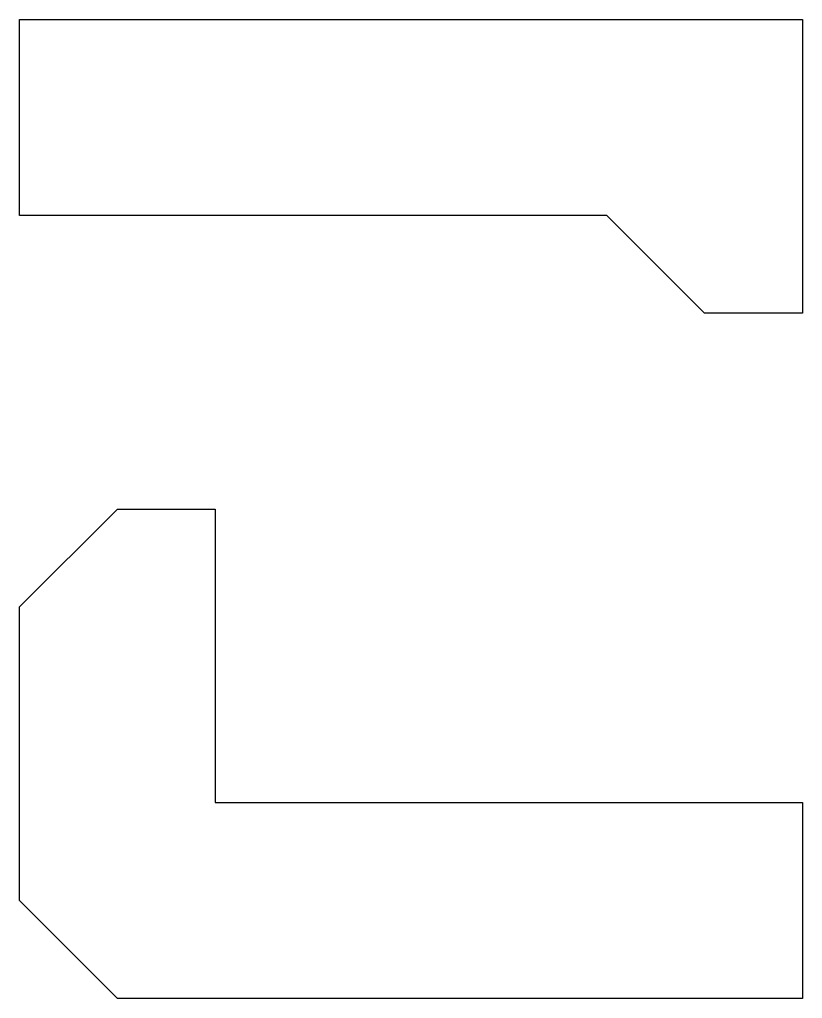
# Model space of a CAD drawing. Header units: millimetres. Extents: x 0 to 8, y 0 to 10.
import ezdxf

# ---------------------------------------------------------------- set-up
doc = ezdxf.new("R2010")
doc.units = ezdxf.units.MM

msp = doc.modelspace()

# ---------------------------------------------------------------- linework, layer by layer
at = {"layer": 'GLYPH'}
for points in [[(8, 10), (8, 7), (7, 7), (6, 8), (0, 8), (0, 10)], [(1, 0), (0, 1), (0, 4), (1, 5), (2, 5), (2, 2), (8, 2), (8, 0)]]:
    msp.add_lwpolyline(points, close=True, dxfattribs=at)

doc.saveas('drawing.dxf')
